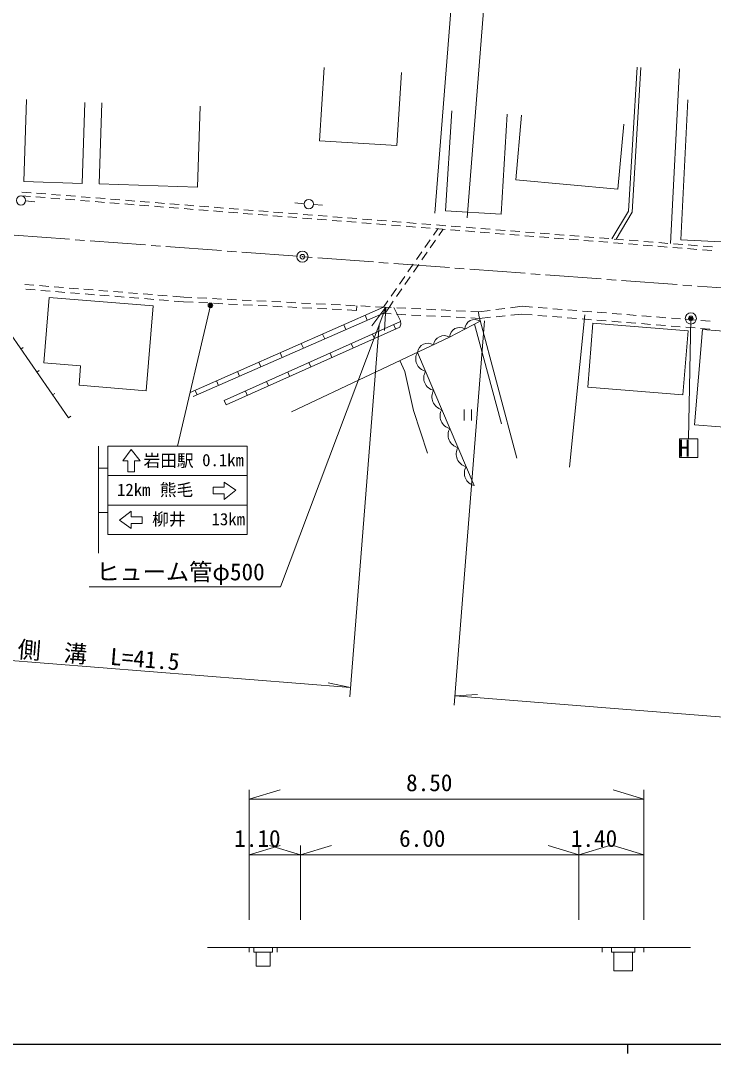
# Model space of a CAD drawing. Units: millimetres, scale not verified, with parts at other scales. Extents: x 40000 to 680000, y 20000 to 380000.
# Drawn here: x 202668 to 277260, y 204000 to 315212 of the extents above; entities that cross this region are included whole.
import ezdxf
from ezdxf.enums import TextEntityAlignment as Align

# ---------------------------------------------------------------- set-up
doc = ezdxf.new("R2010")
doc.units = ezdxf.units.MM
doc.header["$LTSCALE"] = 1000
doc.header["$PDMODE"] = 32
doc.header["$PDSIZE"] = 500
doc.linetypes.add('CHAIN', pattern=[18.5, 12, -1.5, 3.5, -1.5])
for name, color, linetype, lineweight in [('M-BGD', 7, 'Continuous', 13), ('M-BMK', 2, 'CHAIN', 13), ('M-BMK-SRVR', 3, 'Continuous', 13), ('M-STR-DIM', 7, 'Continuous', 13), ('M-STR-HTXT', 7, 'Continuous', 13), ('M-STR-STRC', 7, 'Continuous', 13), ('M-TTL-BAND', 7, 'Continuous', 25)]:
    doc.layers.add(name, color=color, linetype=linetype, lineweight=lineweight)
doc.styles.add('ＭＳ ゴシック', font='')
doc.styles.get('ＭＳ ゴシック').set_extended_font_data('MS Gothic')

msp = doc.modelspace()

# ---------------------------------------------------------------- linework, layer by layer
at = {"layer": 'M-BGD'}
for p, q in [((273608, 310022), (272654, 291208)), ((203712, 296281), (202715, 296360)), ((203787, 296676), (202790, 296755)), ((205307, 296154), (204310, 296233)), ((205382, 296549), (204385, 296628)), ((206902, 296027), (205905, 296106)), ((206977, 296423), (205980, 296502)), ((208497, 295901), (207500, 295980)), ((208571, 296296), (207575, 296375)), ((210092, 295774), (209095, 295853)), ((210166, 296169), (209170, 296249)), ((211761, 296043), (210765, 296122)), ((213356, 295916), (212360, 295995)), ((214951, 295790), (213955, 295869)), ((203203, 295809), (204198, 295714)), ((211687, 295647), (210690, 295727)), ((213282, 295521), (212285, 295600)), ((214877, 295394), (213880, 295473)), ((216472, 295268), (215475, 295347)), ((216546, 295663), (215550, 295742)), ((218067, 295141), (217070, 295220)), ((218141, 295536), (217145, 295615)), ((219662, 295014), (218665, 295093)), ((219736, 295410), (218739, 295489)), ((221257, 294888), (220260, 294967)), ((221331, 295283), (220334, 295362)), ((222852, 294761), (221855, 294840)), ((222926, 295156), (221929, 295235)), ((224447, 294634), (223450, 294714)), ((224521, 295030), (223524, 295109)), ((226116, 294903), (225119, 294982)), ((227711, 294776), (226714, 294856)), ((229306, 294650), (228309, 294729)), ((233192, 295496), (232196, 295580)), ((234189, 295411), (235185, 295327)), ((226042, 294508), (225045, 294587)), ((227637, 294381), (226640, 294460)), ((229232, 294254), (228235, 294334)), ((230827, 294128), (229830, 294207)), ((230901, 294523), (229904, 294602)), ((232422, 294001), (231425, 294080)), ((232496, 294397), (231499, 294476)), ((234017, 293875), (233020, 293954)), ((234091, 294270), (233094, 294349)), ((235612, 293748), (234615, 293827)), ((235686, 294143), (234689, 294222)), ((237207, 293621), (236210, 293700)), ((237281, 294017), (236284, 294096)), ((238876, 293890), (237879, 293969)), ((240471, 293763), (239474, 293843)), ((242066, 293637), (241069, 293716)), ((238802, 293495), (237805, 293574)), ((240397, 293368), (239400, 293447)), ((241992, 293241), (240995, 293321)), ((243587, 293115), (242590, 293194)), ((243661, 293510), (242664, 293589)), ((245182, 292988), (244185, 293067)), ((245256, 293383), (244259, 293463)), ((246777, 292862), (245780, 292941)), ((246851, 293257), (245854, 293336)), ((247111, 292114), (247581, 292792)), ((248372, 292735), (247375, 292814)), ((248446, 293130), (247449, 293209)), ((247693, 292076), (248157, 292746)), ((249967, 292608), (248970, 292687)), ((250041, 293004), (249044, 293083)), ((251562, 292482), (250565, 292561)), ((251636, 292877), (250639, 292956)), ((253231, 292750), (252234, 292829)), ((254826, 292624), (253829, 292703)), ((256421, 292497), (255424, 292576)), ((246200, 290798), (246770, 291620)), ((246782, 290761), (247352, 291583)), ((253157, 292355), (252160, 292434)), ((254752, 292228), (253755, 292307)), ((256347, 292102), (255350, 292181)), ((257942, 291975), (256945, 292054)), ((258016, 292370), (257019, 292450)), ((259537, 291848), (258540, 291928)), ((259611, 292244), (258614, 292323)), ((261132, 291722), (260135, 291801)), ((261206, 292117), (260209, 292196)), ((262726, 291595), (261730, 291674)), ((262801, 291991), (261804, 292070)), ((264321, 291469), (263325, 291548)), ((264396, 291864), (263399, 291943)), ((265916, 291342), (264920, 291421)), ((265991, 291737), (264994, 291816)), ((267586, 291611), (266589, 291690)), ((269181, 291484), (268184, 291563)), ((270776, 291357), (269779, 291437)), ((245290, 289483), (245859, 290305)), ((245872, 289445), (246441, 290267)), ((267511, 291215), (266515, 291294)), ((269106, 291089), (268110, 291168)), ((270701, 290962), (269705, 291041)), ((272296, 290835), (271300, 290915)), ((272371, 291231), (271374, 291310)), ((273891, 290709), (272894, 290788)), ((273966, 291104), (272969, 291183)), ((275486, 290582), (274489, 290661)), ((275561, 290977), (274564, 291057)), ((277081, 290455), (276084, 290535)), ((277156, 290851), (276159, 290930)), ((244379, 288167), (244948, 288989)), ((244961, 288129), (245530, 288952)), ((243468, 286851), (244037, 287674)), ((244050, 286814), (244620, 287636)), ((203101, 286799), (204098, 286720)), ((203238, 286287), (204234, 286208)), ((204696, 286673), (205693, 286593)), ((204832, 286160), (205829, 286081)), ((206291, 286546), (207288, 286467)), ((206427, 286034), (207424, 285954)), ((207886, 286419), (208883, 286340)), ((208022, 285907), (209019, 285828)), ((209481, 286293), (210478, 286214)), ((211076, 286166), (212073, 286087)), ((212671, 286039), (213668, 285960)), ((214266, 285913), (215263, 285834)), ((242558, 285536), (243127, 286358)), ((243140, 285498), (243709, 286321)), ((209617, 285780), (210614, 285701)), ((211212, 285654), (212209, 285574)), ((212807, 285527), (213804, 285448)), ((214402, 285400), (215399, 285321)), ((215861, 285786), (216858, 285707)), ((215997, 285274), (216994, 285195)), ((217456, 285659), (218453, 285580)), ((217592, 285147), (218589, 285068)), ((219051, 285533), (220255, 285437)), ((219187, 285020), (220222, 284938)), ((220222, 284938), (221240, 284887)), ((220255, 285437), (221113, 285394)), ((221712, 285365), (222711, 285315)), ((221840, 284858), (222838, 284808)), ((223310, 285285), (224309, 285235)), ((223438, 284778), (224436, 284728)), ((224908, 285205), (225907, 285155)), ((226506, 285125), (227505, 285075)), ((228104, 285045), (229103, 284995)), ((229702, 284965), (230701, 284916)), ((231300, 284886), (232299, 284836)), ((232898, 284806), (233897, 284756)), ((234496, 284726), (235495, 284676)), ((241746, 284364), (242216, 285043)), ((242334, 284335), (242798, 285005)), ((241746, 284364), (220905, 275155)), ((221248, 274742), (241977, 283818)), ((225036, 284698), (226034, 284648)), ((226634, 284618), (227632, 284568)), ((228232, 284538), (229230, 284488)), ((229830, 284458), (230828, 284409)), ((231428, 284379), (232426, 284329)), ((233026, 284299), (234024, 284249)), ((234624, 284219), (235622, 284169)), ((236094, 284646), (237093, 284596)), ((236222, 284139), (237220, 284089)), ((237692, 284566), (238691, 284517)), ((237820, 284059), (238838, 284009)), ((238838, 284009), (238863, 284508)), ((239290, 284487), (240289, 284437)), ((240888, 284407), (241746, 284364)), ((241635, 283669), (242559, 283623)), ((241746, 284364), (242566, 284323)), ((242337, 284338), (241977, 283818)), ((243158, 283593), (244157, 283543)), ((243165, 284293), (244164, 284243)), ((244763, 284213), (245762, 284163)), ((246361, 284133), (247360, 284084)), ((247959, 284054), (248958, 284004)), ((249557, 283974), (250556, 283924)), ((251155, 283894), (251975, 283853)), ((251975, 283853), (253226, 284013)), ((251991, 283452), (251975, 283853)), ((253821, 284090), (254813, 284217)), ((255408, 284293), (256659, 284453)), ((255450, 283485), (256640, 283604)), ((256640, 283604), (257749, 283516)), ((256659, 284453), (257787, 284363)), ((258386, 284316), (259382, 284237)), ((259981, 284189), (260977, 284110)), ((261576, 284063), (262572, 283983)), ((263171, 283936), (264167, 283857)), ((264766, 283809), (265762, 283730)), ((266360, 283683), (267357, 283604)), ((243587, 282806), (224581, 274302)), ((239988, 282947), (239751, 283482)), ((244756, 283513), (245755, 283463)), ((246354, 283433), (247353, 283383)), ((247952, 283353), (248951, 283303)), ((249550, 283273), (250549, 283223)), ((251148, 283194), (252072, 283147)), ((254465, 271809), (251533, 282521)), ((251991, 283452), (256089, 268094)), ((252072, 283147), (253261, 283266)), ((253858, 283326), (254853, 283425)), ((258347, 283468), (259344, 283389)), ((259942, 283342), (260939, 283263)), ((261537, 283215), (262534, 283136)), ((261763, 267129), (263412, 283516)), ((263132, 283088), (264129, 283009)), ((264727, 282962), (265724, 282883)), ((266322, 282835), (267319, 282756)), ((267917, 282709), (268914, 282629)), ((267955, 283556), (268952, 283477)), ((269512, 282582), (270509, 282503)), ((269550, 283429), (270547, 283350)), ((271145, 283303), (272142, 283224)), ((272740, 283176), (273737, 283097)), ((274335, 283050), (275332, 282970)), ((275930, 282923), (276927, 282844)), ((235407, 280942), (235178, 281461)), ((237697, 281944), (237464, 282472)), ((240759, 280993), (240555, 281449)), ((243041, 282014), (242837, 282470)), ((271107, 282455), (272104, 282376)), ((272702, 282329), (273699, 282250)), ((274297, 282202), (275294, 282123)), ((275892, 282075), (276888, 281996)), ((233117, 279939), (232891, 280451)), ((238477, 279972), (238273, 280428)), ((202698, 279835), (202945, 280005)), ((230827, 278936), (230604, 279441)), ((236195, 278951), (235991, 279407)), ((251506, 265140), (245394, 279493)), ((228537, 277933), (228317, 278430)), ((233913, 277930), (233709, 278386)), ((204405, 277368), (204652, 277538)), ((226247, 276930), (226031, 277420)), ((231631, 276909), (231427, 277365)), ((223957, 275928), (223744, 276409)), ((229349, 275888), (229145, 276344)), ((206112, 274901), (206359, 275071)), ((221667, 274925), (221457, 275399)), ((227067, 274867), (226863, 275323)), ((224785, 273845), (224581, 274302)), ((207819, 272433), (208065, 272604)), ((250426, 273347), (250426, 272147)), ((251226, 273347), (251226, 272147)), ((222791, 215382), (274791, 215382)), ((227291, 215382), (227291, 214882)), ((227791, 215382), (227791, 214882)), ((227791, 214882), (229791, 214882)), ((228041, 214882), (228041, 213382)), ((229541, 214882), (229541, 213382)), ((229791, 215382), (229791, 214882)), ((230291, 215382), (230291, 214882)), ((265291, 215382), (265291, 214882)), ((266291, 215382), (266291, 214882)), ((266291, 214882), (268791, 214882)), ((266541, 214882), (266541, 212882)), ((268541, 214882), (268541, 212882)), ((268791, 215382), (268791, 214882)), ((269791, 215382), (269791, 214882)), ((228041, 213382), (229541, 213382)), ((266541, 212882), (268541, 212882))]:
    msp.add_line(p, q, dxfattribs=at)
for points in [[(235337, 310155), (234855, 302262), (243185, 301753), (243667, 309646)], [(266343, 291709), (268117, 294693), (269055, 310199)], [(266788, 291674), (268510, 294572), (269454, 310175)], [(203290, 306729), (203000, 297891), (209298, 297684), (209584, 306407)], [(211409, 306347), (211123, 297631), (221699, 297283), (221985, 306000)], [(274517, 306692), (273769, 291603), (288978, 290848), (289726, 305937)], [(249087, 305510), (248428, 294723), (254417, 294357), (255076, 305144)], [(256608, 305050), (255974, 298056), (266986, 297058), (267619, 304053)], [(207819, 272433), (199459, 284516), (199172, 286610)], [(205148, 278357), (205722, 285408), (216920, 284494), (216175, 275356), (208953, 275944)], [(242843, 284309), (243585, 282873), (243597, 282531), (243495, 282217), (224785, 273845)], [(252153, 282845), (248862, 281127), (231824, 273102)], [(208953, 275944), (209123, 278033), (205148, 278357)], [(246474, 268618), (244987, 273218), (244045, 277434), (243496, 278599)]]:
    msp.add_lwpolyline(points, dxfattribs=at)
for points in [[(264296, 282633), (274546, 281797), (273986, 274922), (263735, 275758)], [(276075, 281954), (281588, 281504), (280751, 271238), (275237, 271688)]]:
    msp.add_lwpolyline(points, close=True, dxfattribs=at)
for centre, radius in [((202705, 295856), 500), ((233691, 295453), 500), ((274838, 283144), 600)]:
    msp.add_circle(centre, radius, dxfattribs=at)
for centre, radius, start, end in [((251559, 281977), 1052, 55.63007, 179.50953), ((249914, 281118), 1052, 55.63007, 179.50953), ((246515, 279339), 1132, 58.23832, 172.20266), ((248265, 280123), 1168, 59.23313, 171.20784), ((246603, 278797), 1395, 150.0617, 256.07096), ((247476, 276746), 1395, 150.0617, 256.07096), ((248349, 274696), 1395, 150.0617, 256.07096), ((249222, 272645), 1395, 150.0617, 256.07096), ((250095, 270595), 1395, 150.0617, 256.07096), ((250968, 268544), 1395, 150.0617, 256.07096), ((251842, 266494), 1395, 150.0617, 256.07096)]:
    msp.add_arc(centre, radius, start, end, dxfattribs=at)
at = {"layer": 'M-BMK'}
for p, q in [((201963, 292109), (207946, 291663)), ((208544, 291618), (209542, 291544)), ((210140, 291499), (216123, 291053)), ((216722, 291009), (217719, 290934)), ((218317, 290890), (224301, 290444)), ((224899, 290399), (225896, 290325)), ((226495, 290280), (232478, 289834)), ((233076, 289790), (234074, 289715)), ((234672, 289671), (240655, 289225)), ((241254, 289180), (242251, 289106)), ((242849, 289061), (248833, 288615)), ((249431, 288571), (250428, 288496)), ((251027, 288452), (257010, 288006)), ((257608, 287961), (258606, 287887)), ((259204, 287842), (265187, 287396)), ((265786, 287352), (266783, 287277)), ((267381, 287233), (273365, 286787)), ((273963, 286742), (274960, 286668)), ((275559, 286623), (281542, 286177))]:
    msp.add_line(p, q, dxfattribs=at)
at = {"layer": 'M-BMK-SRVR'}
msp.add_circle((233013, 289794), 600, dxfattribs=at)
msp.add_point((233013, 289794), dxfattribs=at)
at = {"layer": 'M-STR-DIM'}
for p, q in [((227291, 218382), (227291, 232382)), ((227291, 231382), (230624, 232382)), ((227291, 231382), (269791, 231382)), ((269791, 231382), (266458, 232382)), ((269791, 218382), (269791, 232382)), ((227291, 225382), (230624, 226382)), ((232791, 225382), (229458, 226382)), ((232791, 225382), (236124, 226382)), ((232791, 218382), (232791, 226382)), ((262791, 225382), (259458, 226382)), ((262791, 225382), (266124, 226382)), ((262791, 218382), (262791, 226382)), ((269791, 225382), (266458, 226382)), ((227291, 225382), (232791, 225382)), ((232791, 225382), (262791, 225382)), ((262791, 225382), (269791, 225382))]:
    msp.add_line(p, q, dxfattribs=at)
at = {"layer": 'M-STR-HTXT'}
for p, q in [((247273, 294480), (249992, 328720)), ((250749, 293980), (253485, 328442)), ((223107, 284554), (219568, 269382)), ((242003, 284351), (230656, 254225)), ((242003, 284351), (240483, 282359)), ((242003, 284351), (241831, 281851)), ((252624, 282884), (249338, 241498)), ((274838, 283144), (274601, 270173)), ((241289, 282413), (238111, 242389)), ((230656, 254225), (210040, 254225)), ((238190, 243386), (196820, 246670)), ((238190, 243386), (235794, 243919)), ((249417, 242495), (251868, 242643)), ((346011, 234826), (249417, 242495))]:
    msp.add_line(p, q, dxfattribs=at)
for centre, radius in [((223107, 284554), 150), ((223107, 284554), 120), ((223107, 284554), 90), ((223107, 284554), 60), ((223107, 284554), 30), ((223107, 284554), 20), ((274838, 283144), 150), ((274838, 283144), 120), ((274838, 283144), 90), ((274838, 283144), 60), ((274838, 283144), 30), ((274838, 283144), 20)]:
    msp.add_circle(centre, radius, dxfattribs=at)
for p in [(223107, 284554), (274838, 283144)]:
    msp.add_point(p, dxfattribs=at)
at = {"layer": 'M-STR-STRC'}
for p, q in [((211068, 269382), (211068, 257882)), ((212068, 269382), (212068, 259882)), ((212068, 269382), (227068, 269382)), ((227068, 269382), (227068, 259882)), ((213658, 267792), (214553, 269042)), ((214553, 269042), (215523, 267792)), ((211068, 267007), (212068, 267007)), ((213658, 267792), (214207, 267792)), ((214207, 266610), (214207, 267792)), ((214918, 266610), (214918, 267792)), ((214918, 266610), (214918, 267792)), ((214918, 267792), (215523, 267792)), ((212068, 266215), (227068, 266215)), ((214207, 266610), (214918, 266610)), ((223396, 264977), (224578, 264978)), ((223396, 264977), (223396, 264266)), ((224578, 265526), (224578, 264978)), ((224578, 265526), (225828, 264632)), ((223396, 264266), (224578, 264266)), ((223396, 264266), (224578, 264266)), ((225828, 264632), (224578, 263662)), ((224578, 264266), (224578, 263662)), ((212068, 263048), (227068, 263048)), ((211068, 262257), (212068, 262257)), ((213308, 261402), (214558, 262372)), ((214558, 260508), (213308, 261402)), ((214558, 261768), (214558, 262372)), ((215740, 261768), (214558, 261768)), ((215740, 261768), (214558, 261768)), ((215740, 261057), (215740, 261768)), ((215740, 261057), (214558, 261056)), ((214558, 260508), (214558, 261056)), ((227068, 259882), (212068, 259882))]:
    msp.add_line(p, q, dxfattribs=at)
msp.add_lwpolyline([(273601, 268173), (275601, 268173), (275601, 270173), (273601, 270173)], close=True, dxfattribs=at)
for points in [[(214918, 267792), (215523, 267792), (214553, 269042), (213658, 267792), (214207, 267792)], [(214207, 267792), (214207, 266610), (214918, 266610)], [(224578, 264978), (223396, 264977), (223396, 264266)], [(224578, 264266), (224578, 263662), (225828, 264632), (224578, 265526), (224578, 264978)], [(214558, 261768), (214558, 262372), (213308, 261402), (214558, 260508), (214558, 261056)], [(214558, 261056), (215740, 261057), (215740, 261768)]]:
    msp.add_lwpolyline(points, dxfattribs=at)
at = {"layer": 'M-TTL-BAND'}
for p, q in [((40000, 205000), (579000, 205000)), ((268000, 205000), (268000, 204000))]:
    msp.add_line(p, q, dxfattribs=at)

# ---------------------------------------------------------------- texts
at = {"layer": 'M-STR-DIM', "style": 'ＭＳ ゴシック'}
for s, p in [('8.50', (246666, 231682)), ('1.10', (228166, 225682)), ('6.00', (245916, 225682)), ('1.40', (264416, 225682))]:
    msp.add_text(s, height=1833, dxfattribs=at).set_placement(p, align=Align.BOTTOM_CENTER)
at = {"layer": 'M-STR-HTXT', "style": 'ＭＳ ゴシック'}
msp.add_text('ヒューム管φ500', height=1833, dxfattribs=at).set_placement((228947, 254389), align=Align.BOTTOM_RIGHT)
msp.add_text('側\u3000溝\u3000L=41.5', height=1833, rotation=355.461, dxfattribs=at).set_placement((210951, 245393), align=Align.BOTTOM_CENTER)
at = {"layer": 'M-STR-STRC', "style": 'ＭＳ ゴシック'}
msp.add_text('H', height=1833, dxfattribs=at).set_placement((274132, 269173), align=Align.MIDDLE_CENTER)
for s, p in [('岩田駅', (215903, 266779)), ('0.1km', (222216, 266834)), ('12km', (213050, 263638)), ('熊毛', (217650, 263638)), ('柳井', (216832, 260471)), ('13km', (223232, 260471))]:
    msp.add_text(s, height=1320, dxfattribs=at).set_placement(p, align=Align.BOTTOM_LEFT)

doc.saveas('drawing.dxf')
